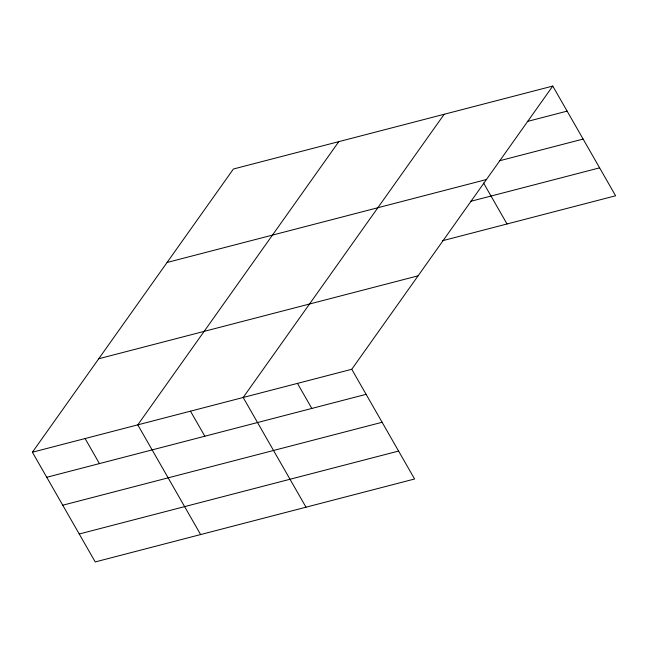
<?xml version="1.0" encoding="UTF-8"?>
<svg xmlns="http://www.w3.org/2000/svg" width="648" height="648" viewBox="0 0 648 648"><rect width="100%" height="100%" fill="white"/><g stroke="black" fill="none" stroke-linecap="round" stroke-linejoin="round"><path stroke-width="0.97" d="M552.768 86.071L351.759 369.287L414.59 478.994L95.232 561.929L32.4 452.223L233.41 169.007L552.768 86.071L615.6 195.777L442.616 240.708M338.799 141.645L137.789 424.853L200.621 534.56M444.188 114.275L243.178 397.483L306.002 507.19M527.375 121.451L567.121 111.132M499.746 160.72L583.119 139.069M167.079 262.472L486.437 179.537M470.529 201.366L599.603 167.848M98.731 358.757L418.09 275.821M32.4 452.223L351.759 369.287M46.753 477.276L366.104 394.34M62.751 505.213L382.109 422.277M79.234 533.993L398.585 451.057M483.53 182.963L507.02 223.981M297.464 383.381L311.818 408.443M190.48 411.164L204.833 436.226M85.091 438.534L99.444 463.595"/></g></svg>
